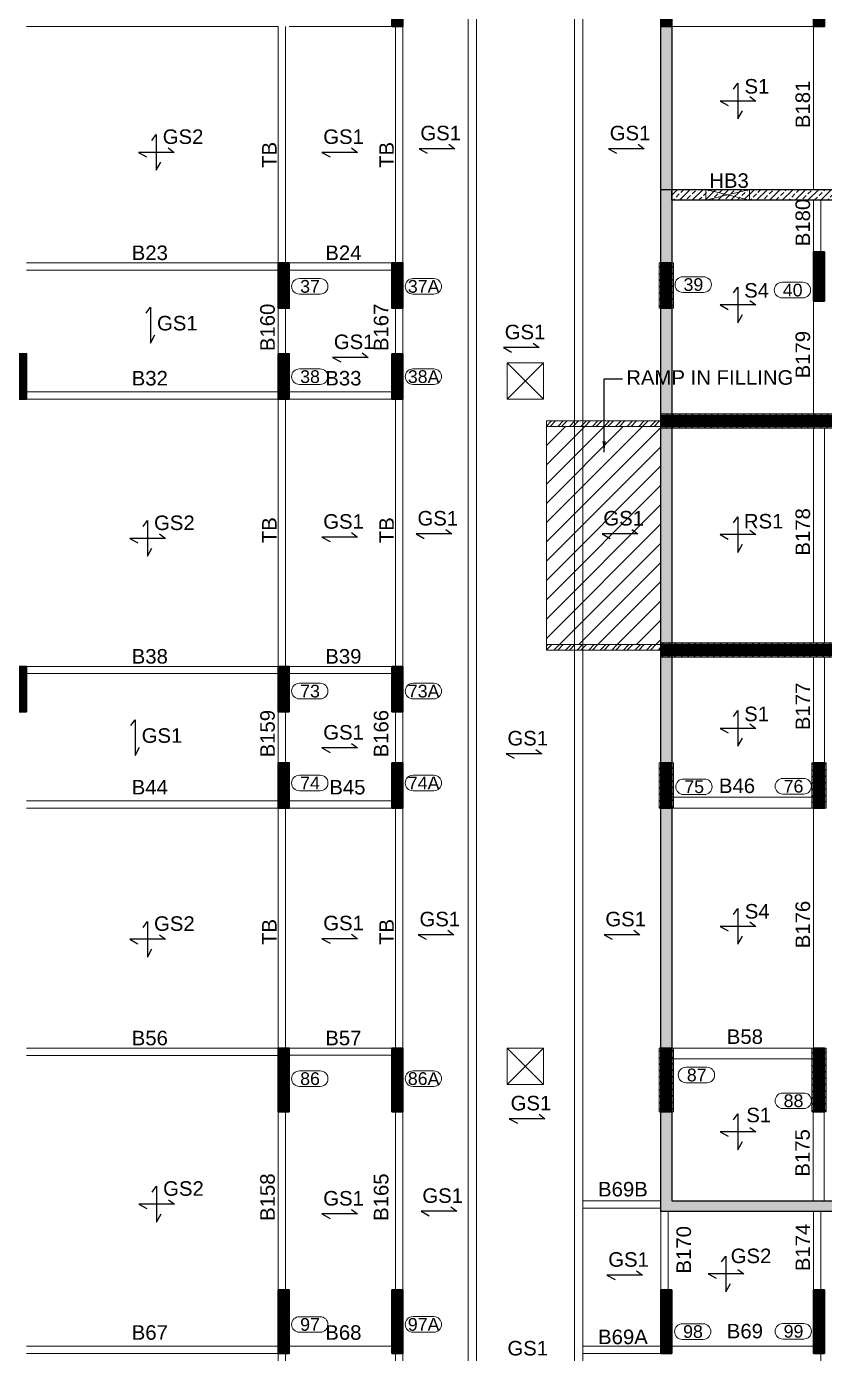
# Model space of a CAD drawing. Header units: millimetres. Extents: x -954 to 225541, y -300291 to -180647.
# Drawn here: x 27715 to 49665, y -239639 to -203139 of the extents above; entities that cross this region are included whole.
import ezdxf
from ezdxf.enums import TextEntityAlignment as Align

# ---------------------------------------------------------------- set-up
doc = ezdxf.new("R2010")
doc.units = ezdxf.units.MM
doc.header["$LTSCALE"] = 100
doc.header["$MEASUREMENT"] = 0
for name, color, linetype, lineweight in [('BEAM', 191, 'Continuous', 20), ('BEAM NO (H)', 121, 'Continuous', 20), ('BEAM NO (V)', 121, 'Continuous', 20), ('COL HATCH', 67, 'Continuous', 25), ('colno', 11, 'Continuous', 15), ('COLUMN', 84, 'Continuous', 30), ('CONCRETE', 7, 'Continuous', 20), ('HATCH', 251, 'Continuous', 9), ('RET WALL', 31, 'Continuous', 30), ('RET WALL HATCH', 57, 'Continuous', 13), ('SLAB MARK', 241, 'Continuous', 25), ('SLAB NO', 52, 'Continuous', 25), ('TEXT', 255, 'Continuous', 25), ('void', 45, 'Continuous', 18)]:
    doc.layers.add(name, color=color, linetype=linetype, lineweight=lineweight)
doc.styles.add('ARIAL', font='arial.ttf')
doc.dimstyles.new('150', dxfattribs={"dimscale": 150, "dimtxt": 2.5, "dimasz": 2, "dimexe": 0.5, "dimexo": 0.5, "dimgap": 0.5, "dimtad": 1, "dimdec": 0, "dimzin": 3, "dimdsep": 46, "dimtxsty": 'ARIAL', "dimcen": 0, "dimdle": 1, "dimclrd": 256, "dimclre": 256, "dimclrt": 7, "dimadec": 0, "dimazin": 0, "dimtfac": 1, "dimtdec": 0, "dimtmove": 0, "dimatfit": 3, "dimfxl": 0, "dimtolj": 1, "dimtzin": 0, "dimlwd": -1, "dimlwe": -1, "dimarcsym": 0})
pattern_1 = [(45, (-325852.978, -599340.706), (-8.83883476, 8.83883476), [])]
pattern_2 = [(45, (-99321.892, -734137.501), (-8.83883476, 8.83883476), [])]
pattern_3 = [(45, (-99321.892, -734138.829), (-8.83883476, 8.83883476), [])]
pattern_4 = [(45, (-156574.624, -1128011.588), (-8.83883476, 8.83883476), [])]
pattern_5 = [(45, (-46170.95, -917447.999), (-8.83883476, 8.83883476), [])]
pattern_6 = [(45, (98282.85, 893795.44), (-88.388348, 88.388348), [])]

# ---------------------------------------------------------------- blocks, each defined once
blk = doc.blocks.new('Z$W@#162E370D')
at = {"layer": 'COL HATCH', "lineweight": 9}
h = blk.add_hatch(dxfattribs=at)
h.set_pattern_fill('ANSI31', color=99, scale=1000, style=0)
h.set_pattern_definition(pattern_6)
h.paths.add_polyline_path([(-36800, 27110), (-36400, 27110), (-36400, 25860), (-36800, 25860)])
h = blk.add_hatch(dxfattribs=at)
h.set_pattern_fill('ANSI31', color=99, scale=1000, style=0)
h.set_pattern_definition(pattern_6)
h.paths.add_polyline_path([(-36750, 22560), (-25050, 22560), (-25050, 22960), (-36750, 22960)])
h = blk.add_hatch(dxfattribs=at)
h.set_pattern_fill('ANSI31', color=99, scale=1000, style=0)
h.set_pattern_definition(pattern_6)
h.paths.add_polyline_path([(-36750, 16260), (-25050, 16260), (-25050, 16660), (-36750, 16660)])
h = blk.add_hatch(dxfattribs=at)
h.set_pattern_fill('ANSI31', color=99, scale=1000, style=0)
h.set_pattern_definition(pattern_6)
h.paths.add_polyline_path([(-36800, 13360), (-36400, 13360), (-36400, 12110), (-36800, 12110)])
h = blk.add_hatch(dxfattribs=at)
h.set_pattern_fill('ANSI31', color=99, scale=1000, style=0)
h.set_pattern_definition(pattern_6)
h.paths.add_polyline_path([(-32600, 13360), (-32200, 13360), (-32200, 12110), (-32600, 12110)])
h = blk.add_hatch(dxfattribs=at)
h.set_pattern_fill('ANSI31', color=99, scale=1000, style=0)
h.set_pattern_definition(pattern_6)
h.paths.add_polyline_path([(-36400, 5510), (-36400, 3760), (-36800, 3760), (-36800, 5510)])
h = blk.add_hatch(dxfattribs=at)
h.set_pattern_fill('ANSI31', color=99, scale=1000, style=0)
h.set_pattern_definition(pattern_6)
h.paths.add_polyline_path([(-32200, 5510), (-32200, 3760), (-32600, 3760), (-32600, 5510)])
at = {"layer": 'COLUMN', "lineweight": 13}
for points in [[(-36800, 27110), (-36400, 27110), (-36400, 25860), (-36800, 25860)], [(-36750, 22560), (-25050, 22560), (-25050, 22960), (-36750, 22960)], [(-36750, 16260), (-25050, 16260), (-25050, 16660), (-36750, 16660)], [(-36800, 13360), (-36400, 13360), (-36400, 12110), (-36800, 12110)], [(-32600, 13360), (-32200, 13360), (-32200, 12110), (-32600, 12110)], [(-36400, 5510), (-36400, 3760), (-36800, 3760), (-36800, 5510)], [(-32200, 5510), (-32200, 3760), (-32600, 3760), (-32600, 5510)]]:
    blk.add_lwpolyline(points, close=True, dxfattribs=at)
blk = doc.blocks.new('Z$W@#2DCD71B0')
at = {"layer": 'RET WALL', "lineweight": 9}
for p, q in [((-3160, 0), (-3160, -75473)), ((-2930, 0), (-2930, -75186.9)), ((-230, 0), (-230, -74593.7)), ((0, 0), (0, -74778.6))]:
    blk.add_line(p, q, dxfattribs=at)

msp = doc.modelspace()

# ---------------------------------------------------------------- hatches: boundary and pattern name
at = {"layer": 'COL HATCH'}
h = msp.add_hatch(dxfattribs=at)
h.set_pattern_fill('ANSI31', color=256, scale=100, style=0)
h.set_pattern_definition(pattern_4)
h.paths.add_polyline_path([(37765.2, -201888.9), (38065.2, -201888.9), (38065.2, -203138.9), (37765.2, -203138.9)])
h = msp.add_hatch(dxfattribs=at)
h.set_pattern_fill('ANSI31', color=256, scale=100, style=0)
h.set_pattern_definition(pattern_5)
h.paths.add_polyline_path([(45165.2, -201888.9), (45465.2, -201888.9), (45465.2, -203138.9), (45165.2, -203138.9)])
h = msp.add_hatch(dxfattribs=at)
h.set_pattern_fill('ANSI31', color=256, scale=100, style=0)
h.set_pattern_definition(pattern_5)
h.paths.add_polyline_path([(49365.2, -201888.9), (49665.2, -201888.9), (49665.2, -203138.9), (49365.2, -203138.9)])
h = msp.add_hatch(dxfattribs=at)
h.set_pattern_fill('ANSI31', color=256, scale=100, style=0)
h.set_pattern_definition(pattern_1)
h.paths.add_polyline_path([(49365.2, -209338.9), (49665.2, -209338.9), (49665.2, -210688.9), (49365.2, -210688.9)])
h = msp.add_hatch(dxfattribs=at)
h.set_pattern_fill('ANSI31', color=256, scale=100, style=0)
h.set_pattern_definition(pattern_2)
h.paths.add_polyline_path([(34640.2, -209638.9), (34940.2, -209638.9), (34940.2, -210888.9), (34640.2, -210888.9)])
h = msp.add_hatch(dxfattribs=at)
h.set_pattern_fill('ANSI31', color=256, scale=100, style=0)
h.set_pattern_definition(pattern_4)
h.paths.add_polyline_path([(37765.2, -209638.9), (38065.2, -209638.9), (38065.2, -210888.9), (37765.2, -210888.9)])
h = msp.add_hatch(dxfattribs=at)
h.set_pattern_fill('ANSI31', color=256, scale=100, style=0)
h.set_pattern_definition(pattern_5)
h.paths.add_polyline_path([(45165.2, -209638.9), (45465.2, -209638.9), (45465.2, -210888.9), (45165.2, -210888.9)])
h = msp.add_hatch(dxfattribs=at)
h.set_pattern_fill('ANSI31', color=256, scale=100, style=0)
h.set_pattern_definition([(45, (-333402.975, -601840.707), (-8.83883476, 8.83883476), [])])
h.paths.add_polyline_path([(27415.2, -213388.9), (27415.2, -212138.9), (27715.2, -212138.9), (27715.2, -213388.9)])
h = msp.add_hatch(dxfattribs=at)
h.set_pattern_fill('ANSI31', color=256, scale=100, style=0)
h.set_pattern_definition(pattern_2)
h.paths.add_polyline_path([(34640.2, -212138.9), (34940.2, -212138.9), (34940.2, -213388.9), (34640.2, -213388.9)])
h = msp.add_hatch(dxfattribs=at)
h.set_pattern_fill('ANSI31', color=256, scale=100, style=0)
h.set_pattern_definition(pattern_4)
h.paths.add_polyline_path([(37765.2, -212138.9), (38065.2, -212138.9), (38065.2, -213388.9), (37765.2, -213388.9)])
h = msp.add_hatch(dxfattribs=at)
h.set_pattern_fill('ANSI31', color=256, scale=100, style=0)
h.set_pattern_definition(pattern_5)
h.paths.add_polyline_path([(45165.2, -214138.9), (45165.2, -213838.9), (56865.2, -213838.9), (56865.2, -214138.9)])
h = msp.add_hatch(dxfattribs=at)
h.set_pattern_fill('ANSI31', color=256, scale=100, style=0)
h.set_pattern_definition(pattern_5)
h.paths.add_polyline_path([(45165.2, -220438.9), (45165.2, -220138.9), (56865.2, -220138.9), (56865.2, -220438.9)])
h = msp.add_hatch(dxfattribs=at)
h.set_pattern_fill('ANSI31', color=256, scale=100, style=0)
h.set_pattern_definition([(45, (-333402.975, -610440.704), (-8.83883476, 8.83883476), [])])
h.paths.add_polyline_path([(27415.2, -221988.9), (27415.2, -220738.9), (27715.2, -220738.9), (27715.2, -221988.9)])
h = msp.add_hatch(dxfattribs=at)
h.set_pattern_fill('ANSI31', color=256, scale=100, style=0)
h.set_pattern_definition(pattern_2)
h.paths.add_polyline_path([(34640.2, -220738.9), (34940.2, -220738.9), (34940.2, -221988.9), (34640.2, -221988.9)])
h = msp.add_hatch(dxfattribs=at)
h.set_pattern_fill('ANSI31', color=256, scale=100, style=0)
h.set_pattern_definition(pattern_4)
h.paths.add_polyline_path([(37765.2, -220738.9), (38065.2, -220738.9), (38065.2, -221988.9), (37765.2, -221988.9)])
h = msp.add_hatch(dxfattribs=at)
h.set_pattern_fill('ANSI31', color=256, scale=100, style=0)
h.set_pattern_definition(pattern_2)
h.paths.add_polyline_path([(34640.2, -223388.9), (34940.2, -223388.9), (34940.2, -224638.9), (34640.2, -224638.9)])
h = msp.add_hatch(dxfattribs=at)
h.set_pattern_fill('ANSI31', color=256, scale=100, style=0)
h.set_pattern_definition(pattern_4)
h.paths.add_polyline_path([(37765.2, -223388.9), (38065.2, -223388.9), (38065.2, -224638.9), (37765.2, -224638.9)])
h = msp.add_hatch(dxfattribs=at)
h.set_pattern_fill('ANSI31', color=256, scale=100, style=0)
h.set_pattern_definition(pattern_5)
h.paths.add_polyline_path([(45165.2, -223388.9), (45465.2, -223388.9), (45465.2, -224638.9), (45165.2, -224638.9)])
h = msp.add_hatch(dxfattribs=at)
h.set_pattern_fill('ANSI31', color=256, scale=100, style=0)
h.set_pattern_definition(pattern_5)
h.paths.add_polyline_path([(49365.2, -223388.9), (49665.2, -223388.9), (49665.2, -224638.9), (49365.2, -224638.9)])
h = msp.add_hatch(dxfattribs=at)
h.set_pattern_fill('ANSI31', color=256, scale=100, style=0)
h.set_pattern_definition(pattern_3)
h.paths.add_polyline_path([(34640.2, -231238.9), (34940.2, -231238.9), (34940.2, -232988.9), (34640.2, -232988.9)])
h = msp.add_hatch(dxfattribs=at)
h.set_pattern_fill('ANSI31', color=256, scale=100, style=0)
h.set_pattern_definition(pattern_4)
h.paths.add_polyline_path([(37765.2, -231238.9), (38065.2, -231238.9), (38065.2, -232988.9), (37765.2, -232988.9)])
h = msp.add_hatch(dxfattribs=at)
h.set_pattern_fill('ANSI31', color=256, scale=100, style=0)
h.set_pattern_definition(pattern_5)
h.paths.add_polyline_path([(45165.2, -231238.9), (45465.2, -231238.9), (45465.2, -232988.9), (45165.2, -232988.9)])
h = msp.add_hatch(dxfattribs=at)
h.set_pattern_fill('ANSI31', color=256, scale=100, style=0)
h.set_pattern_definition(pattern_5)
h.paths.add_polyline_path([(49365.2, -231238.9), (49665.2, -231238.9), (49665.2, -232988.9), (49365.2, -232988.9)])
h = msp.add_hatch(dxfattribs=at)
h.set_pattern_fill('ANSI31', color=256, scale=100, style=0)
h.set_pattern_definition(pattern_3)
h.paths.add_polyline_path([(34640.2, -237888.9), (34940.2, -237888.9), (34940.2, -239638.9), (34640.2, -239638.9)])
h = msp.add_hatch(dxfattribs=at)
h.set_pattern_fill('ANSI31', color=256, scale=100, style=0)
h.set_pattern_definition(pattern_4)
h.paths.add_polyline_path([(37765.2, -237888.9), (38065.2, -237888.9), (38065.2, -239638.9), (37765.2, -239638.9)])
h = msp.add_hatch(dxfattribs=at)
h.set_pattern_fill('ANSI31', color=256, scale=100, style=0)
h.set_pattern_definition(pattern_1)
h.paths.add_polyline_path([(45465.2, -239638.9), (45465.2, -237888.9), (45165.2, -237888.9), (45165.2, -239638.9)])
h = msp.add_hatch(dxfattribs=at)
h.set_pattern_fill('ANSI31', color=256, scale=100, style=0)
h.set_pattern_definition(pattern_1)
h.paths.add_polyline_path([(49665.2, -239638.9), (49665.2, -237888.9), (49365.2, -237888.9), (49365.2, -239638.9)])
at = {"layer": 'HATCH'}
h = msp.add_hatch(dxfattribs=at)
h.set_pattern_fill('ANSI32', color=256, scale=600, style=0)
h.paths.add_polyline_path([(45165.2, -220288.9), (45165.2, -220138.9), (43020.2, -220138.9), (43020.2, -220288.9)])
h.paths.add_polyline_path([(43020.2, -214138.9), (43020.2, -213988.9), (45165.2, -213988.9), (45165.2, -214138.9)])
h.paths.add_polyline_path([(42015.2, -220138.9), (42015.2, -220288.9), (42790.2, -220288.9), (42790.2, -220138.9)])
h.paths.add_polyline_path([(42015.2, -213988.9), (42015.2, -214138.9), (42790.2, -214138.9), (42790.2, -213988.9)])
h.paths.add_polyline_path([(43020.2, -220288.9), (43020.2, -220138.9), (42790.2, -220138.9), (42790.2, -220288.9)])
h.paths.add_polyline_path([(43020.2, -214138.9), (43020.2, -213988.9), (42790.2, -213988.9), (42790.2, -214138.9)])
h = msp.add_hatch(dxfattribs=at)
h.set_pattern_fill('ANSI31', color=256, scale=3000)
h.paths.add_polyline_path([(42015.2, -214138.9), (45165.2, -214138.9), (45165.2, -220138.9), (42015.2, -220138.9)])
at = {"layer": 'RET WALL HATCH'}
h = msp.add_hatch(dxfattribs=at)
h.set_pattern_fill('ANSI33', color=256, scale=1000, style=0)
h.set_pattern_definition([(45, (360396, 1349499.23), (-176.776695, 176.776695), []), (45, (360572.77, 1349499.23), (-176.776695, 176.776695), [125, -62.5])])
h.paths.add_polyline_path([(45465.2, -235437.9), (81565.2, -235437.9), (81565.2, -230588.9), (83765.2, -230588.9), (83765.2, -198838.9), (45465.2, -198838.9)], flags=16)
h.paths.add_polyline_path([(81865.2, -230888.9), (81865.2, -235737.9), (45165.2, -235737.9), (45165.2, -198538.9), (84065.2, -198538.9), (84065.2, -230888.9)])
h = msp.add_hatch(dxfattribs=at)
h.set_pattern_fill('ANSI33', color=256, scale=1000, style=0)
h.set_pattern_definition([(45, (180198, 657046.5), (-176.776695, 176.776695), []), (45, (180374.77, 657046.5), (-176.776695, 176.776695), [125, -62.5])])
h.paths.add_polyline_path([(53735.2, -198838.9), (54035.2, -198838.9), (54035.2, -207918.9), (45465.2, -207918.9), (45465.2, -207618.9), (53735.2, -207618.9)])

# ---------------------------------------------------------------- linework, layer by layer
at = {"layer": 'BEAM'}
for p, q in [((34640.2, -203138.9), (27715.2, -203138.9)), ((34640.2, -209638.9), (34640.2, -203138.9)), ((34840.2, -209638.9), (34840.2, -203138.9)), ((37765.2, -203138.9), (34940.2, -203138.9)), ((37865.2, -209638.9), (37865.2, -203138.9)), ((38065.2, -209638.9), (38065.2, -203138.9)), ((49365.2, -203138.9), (45465.2, -203138.9)), ((49365.2, -203138.9), (49365.2, -207618.9)), ((49365.2, -209338.9), (49365.2, -207918.9)), ((49565.2, -209338.9), (49565.2, -207918.9)), ((27715.2, -209638.9), (34640.2, -209638.9)), ((27715.2, -209838.9), (34640.2, -209838.9)), ((34940.2, -209638.9), (37765.2, -209638.9)), ((34940.2, -209838.9), (37765.2, -209838.9)), ((34640.2, -210888.9), (34640.2, -212138.9)), ((34840.2, -210888.9), (34840.2, -212138.9)), ((37865.2, -210888.9), (37865.2, -212138.9)), ((38065.2, -210888.9), (38065.2, -212138.9)), ((49365.2, -210688.9), (49365.2, -213838.9)), ((34640.2, -213188.9), (27715.2, -213188.9)), ((34640.2, -213388.9), (27715.2, -213388.9)), ((34640.2, -220738.9), (34640.2, -213388.9)), ((34840.2, -220738.9), (34840.2, -213388.9)), ((37765.2, -213188.9), (34940.2, -213188.9)), ((37765.2, -213388.9), (34940.2, -213388.9)), ((37865.2, -220738.9), (37865.2, -213388.9)), ((38065.2, -220738.9), (38065.2, -213388.9)), ((49365.2, -220088.9), (49365.2, -214188.9)), ((49665.2, -220088.9), (49665.2, -214188.9)), ((27715.2, -220738.9), (34640.2, -220738.9)), ((34940.2, -220738.9), (37765.2, -220738.9)), ((49365.2, -223388.9), (49365.2, -220488.9)), ((49665.2, -223388.9), (49665.2, -220488.9)), ((27715.2, -220938.9), (34640.2, -220938.9)), ((34940.2, -220938.9), (37765.2, -220938.9)), ((34640.2, -221988.9), (34640.2, -223388.9)), ((34840.2, -221988.9), (34840.2, -223388.9)), ((37865.2, -221988.9), (37865.2, -223388.9)), ((38065.2, -221988.9), (38065.2, -223388.9)), ((34640.2, -224438.9), (27715.2, -224438.9)), ((37765.2, -224438.9), (34940.2, -224438.9)), ((49365.2, -224338.9), (45465.2, -224338.9)), ((34640.2, -224638.9), (27715.2, -224638.9)), ((34640.2, -231238.9), (34640.2, -224638.9)), ((34840.2, -231238.9), (34840.2, -224638.9)), ((38065.2, -224638.9), (34940.2, -224638.9)), ((37865.2, -231238.9), (37865.2, -224638.9)), ((38065.2, -231238.9), (38065.2, -224638.9)), ((49365.2, -224638.9), (45465.2, -224638.9)), ((49365.2, -224638.9), (49365.2, -231238.9)), ((27715.2, -231238.9), (34640.2, -231238.9)), ((34940.2, -231237.6), (37765.2, -231238.9)), ((45465.2, -231238.9), (49365.2, -231238.9)), ((27715.2, -231438.9), (34640.2, -231438.9)), ((34940.1, -231437.6), (37765.2, -231438)), ((45465.2, -231538.9), (49365.2, -231538.9)), ((34640.2, -232988.9), (34640.2, -237888.9)), ((34840.2, -232988.9), (34840.2, -237888.9)), ((37865.2, -232988.9), (37865.2, -237888.9)), ((38065.2, -232988.9), (38065.2, -237888.9)), ((49357.1, -232988.9), (49357.1, -235437.9)), ((49657.1, -232988.9), (49657.1, -235437.9)), ((45165.2, -235438.9), (43020.2, -235438.9)), ((45165.2, -235638.9), (43020.2, -235638.9)), ((45165.2, -237888.9), (45165.2, -235737.9)), ((45365.2, -237888.9), (45365.2, -235737.9)), ((49365.2, -237888.9), (49365.2, -235737.9)), ((49565.2, -237888.9), (49565.2, -235737.9)), ((34640.1, -239437.6), (27715.1, -239438.9)), ((37765.2, -239438.9), (34940.2, -239438.9)), ((45165.2, -239438.9), (43020.2, -239438.9)), ((49365.2, -239438.9), (45465.2, -239438.9)), ((34640.2, -239637.6), (27715.2, -239638.9)), ((34640.2, -246238.9), (34640.2, -239638.9)), ((34840.2, -246238.9), (34840.2, -239638.9)), ((37865.2, -246238.9), (37865.2, -239638.9)), ((38065.2, -246238.9), (38065.2, -239638.9)), ((45165.2, -239638.9), (43020.2, -239638.9)), ((49565.2, -239638.8), (49570.5, -248558.9))]:
    msp.add_line(p, q, dxfattribs=at)
msp.add_lwpolyline([(2515.2, -239015.6, 0.4146702), (34640.2, -271090.5, 0.0410936), (39885.2, -270650.5)], format="xyb", dxfattribs=at)
at = {"layer": 'colno'}
for points, elevation in [([(35221.2, -210499.6, -1), (35221.2, -210072.2), (35793.8, -210072.2, -1), (35793.8, -210499.6)], -1455.5), ([(38346.2, -210499.6, -1), (38346.2, -210072.2), (38918.8, -210072.2, -1), (38918.8, -210499.6)], -1455.5), ([(45767.4, -210450.4, -1), (45767.4, -210023), (46339.9, -210023, -1), (46339.9, -210450.4)], -1455.5), ([(48498.2, -210601.9, -1), (48498.2, -210174.5), (49070.8, -210174.5, -1), (49070.8, -210601.9)], -1455.5), ([(35221.2, -212982.9, -1), (35221.2, -212555.5), (35793.8, -212555.5, -1), (35793.8, -212982.9)], -1455.5), ([(38346.2, -212982.9, -1), (38346.2, -212555.5), (38918.8, -212555.5, -1), (38918.8, -212982.9)], -1455.5), ([(35221.3, -221632.2, -1), (35221.3, -221204.8), (35793.8, -221204.8, -1), (35793.8, -221632.2)], -1455.5), ([(38346.3, -221632.2, -1), (38346.3, -221204.8), (38918.8, -221204.8, -1), (38918.8, -221632.2)], -1455.5), ([(35221.3, -224160.9, -1), (35221.3, -223733.5), (35793.8, -223733.5, -1), (35793.8, -224160.9)], -1455.5), ([(38346.3, -224160.9, -1), (38346.3, -223733.5), (38918.8, -223733.5, -1), (38918.8, -224160.9)], -1455.5), ([(45787.9, -224264.6, -1), (45787.9, -223837.2), (46360.4, -223837.2, -1), (46360.4, -224264.6)], 9799.4), ([(48521.1, -224250.6, -1), (48521.1, -223823.2), (49093.7, -223823.2, -1), (49093.7, -224250.6)], -1455.5), ([(45858.4, -232193.5, -1), (45858.4, -231766.1), (46430.9, -231766.1, -1), (46430.9, -232193.5)], -1455.5), ([(35221.3, -232293.6, -1), (35221.3, -231866.2), (35793.8, -231866.2, -1), (35793.8, -232293.6)], -1455.5), ([(38346.3, -232292.3, -1), (38346.3, -231864.9), (38918.8, -231864.9, -1), (38918.8, -232292.3)], -1455.5), ([(48521.1, -232901.9, -1), (48521.1, -232474.5), (49093.7, -232474.5, -1), (49093.7, -232901.9)], -1455.5), ([(35221.2, -239054.8, -1), (35221.2, -238627.4), (35793.8, -238627.4, -1), (35793.8, -239054.8)], -1455.5), ([(38346.2, -239053.5, -1), (38346.2, -238626.1), (38918.8, -238626.1, -1), (38918.8, -239053.5)], -1455.5), ([(38346.2, -239053.5, -1), (38346.2, -238626.1), (38918.8, -238626.1, -1), (38918.8, -239053.5)], -1455.5), ([(45755.2, -239251, -1), (45755.2, -238823.6), (46327.7, -238823.6, -1), (46327.7, -239251)], -1844.6), ([(48521.1, -239243.9, -1), (48521.1, -238816.5), (49093.7, -238816.5, -1), (49093.7, -239243.9)], -1455.5)]:
    msp.add_lwpolyline(points, format="xyb", close=True, dxfattribs=dict(at, elevation=elevation))
at = {"layer": 'COLUMN'}
for points in [[(37765.2, -201888.9), (38065.2, -201888.9), (38065.2, -203138.9), (37765.2, -203138.9)], [(45165.2, -201888.9), (45465.2, -201888.9), (45465.2, -203138.9), (45165.2, -203138.9)], [(49365.2, -201888.9), (49665.2, -201888.9), (49665.2, -203138.9), (49365.2, -203138.9)], [(49365.2, -209338.9), (49665.2, -209338.9), (49665.2, -210688.9), (49365.2, -210688.9)], [(34640.2, -209638.9), (34940.2, -209638.9), (34940.2, -210888.9), (34640.2, -210888.9)], [(37765.2, -209638.9), (38065.2, -209638.9), (38065.2, -210888.9), (37765.2, -210888.9)], [(45165.2, -209638.9), (45465.2, -209638.9), (45465.2, -210888.9), (45165.2, -210888.9)], [(27415.2, -213388.9), (27415.2, -212138.9), (27715.2, -212138.9), (27715.2, -213388.9)], [(34640.2, -212138.9), (34940.2, -212138.9), (34940.2, -213388.9), (34640.2, -213388.9)], [(37765.2, -212138.9), (38065.2, -212138.9), (38065.2, -213388.9), (37765.2, -213388.9)], [(45165.2, -214138.9), (45165.2, -213838.9), (56865.2, -213838.9), (56865.2, -214138.9)], [(45165.2, -220438.9), (45165.2, -220138.9), (56865.2, -220138.9), (56865.2, -220438.9)], [(27415.2, -221988.9), (27415.2, -220738.9), (27715.2, -220738.9), (27715.2, -221988.9)], [(34640.2, -220738.9), (34940.2, -220738.9), (34940.2, -221988.9), (34640.2, -221988.9)], [(37765.2, -220738.9), (38065.2, -220738.9), (38065.2, -221988.9), (37765.2, -221988.9)], [(34640.2, -223388.9), (34940.2, -223388.9), (34940.2, -224638.9), (34640.2, -224638.9)], [(37765.2, -223388.9), (38065.2, -223388.9), (38065.2, -224638.9), (37765.2, -224638.9)], [(45165.2, -223388.9), (45465.2, -223388.9), (45465.2, -224638.9), (45165.2, -224638.9)], [(49365.2, -223388.9), (49665.2, -223388.9), (49665.2, -224638.9), (49365.2, -224638.9)], [(34640.2, -231238.9), (34940.2, -231238.9), (34940.2, -232988.9), (34640.2, -232988.9)], [(37765.2, -231238.9), (38065.2, -231238.9), (38065.2, -232988.9), (37765.2, -232988.9)], [(45165.2, -231238.9), (45465.2, -231238.9), (45465.2, -232988.9), (45165.2, -232988.9)], [(49365.2, -231238.9), (49665.2, -231238.9), (49665.2, -232988.9), (49365.2, -232988.9)], [(34640.2, -237888.9), (34940.2, -237888.9), (34940.2, -239638.9), (34640.2, -239638.9)], [(37765.2, -237888.9), (38065.2, -237888.9), (38065.2, -239638.9), (37765.2, -239638.9)], [(45465.2, -239638.9), (45465.2, -237888.9), (45165.2, -237888.9), (45165.2, -239638.9)], [(49665.2, -239638.9), (49665.2, -237888.9), (49365.2, -237888.9), (49365.2, -239638.9)]]:
    msp.add_lwpolyline(points, close=True, dxfattribs=at)
at = {"layer": 'HATCH'}
for points in [[(42015.2, -214138.9), (45165.2, -214138.9), (45165.2, -213988.9), (42015.2, -213988.9)], [(42015.2, -214138.9), (45165.2, -214138.9), (45165.2, -220138.9), (42015.2, -220138.9)], [(42015.2, -220138.9), (45165.2, -220138.9), (45165.2, -220288.9), (42015.2, -220288.9)]]:
    msp.add_lwpolyline(points, close=True, dxfattribs=at)
at = {"layer": 'RET WALL', "lineweight": 25}
msp.add_line((45165.2, -207618.9), (45465.2, -207618.9), dxfattribs=at)
for points in [[(81865.2, -230888.9), (81865.2, -235737.9), (45165.2, -235737.9), (45165.2, -198538.9), (84065.2, -198538.9), (84065.2, -230888.9)], [(45465.2, -235437.9), (81565.2, -235437.9), (81565.2, -230588.9), (83765.2, -230588.9), (83765.2, -198838.9), (45465.2, -198838.9)], [(53735.2, -198838.9), (54035.2, -198838.9), (54035.2, -207918.9), (45465.2, -207918.9), (45465.2, -207618.9), (53735.2, -207618.9)]]:
    msp.add_lwpolyline(points, close=True, dxfattribs=at)
at = {"layer": 'SLAB MARK'}
for points in [[(47163.7, -204861.5), (47286.5, -204697.9), (47286.5, -205679.5), (47409.3, -205454.6)], [(47613.7, -205065.9), (47777.3, -205188.7), (46795.7, -205188.7), (47020.6, -205311.5)], [(31159.8, -206272.2), (31282.6, -206108.6), (31282.6, -207090.2), (31405.4, -206865.2)], [(31609.8, -206476.6), (31773.4, -206599.4), (30791.8, -206599.4), (31016.8, -206722.2)], [(36657.8, -206476.6), (36821.4, -206599.4), (35839.8, -206599.4), (36064.8, -206722.2)], [(39329.8, -206376.6), (39493.4, -206499.4), (38511.8, -206499.4), (38736.8, -206622.2)], [(44538.8, -206376.6), (44702.4, -206499.4), (43720.8, -206499.4), (43945.8, -206622.2)], [(47163.7, -210467.9), (47286.5, -210304.3), (47286.5, -211285.9), (47409.3, -211060.9)], [(31002.8, -211026.2), (31125.6, -210862.6), (31125.6, -211844.2), (31248.4, -211619.2)], [(47613.7, -210672.3), (47777.3, -210795.1), (46795.7, -210795.1), (47020.6, -210917.9)], [(41650.3, -211849.3), (41813.9, -211972.1), (40832.3, -211972.1), (41057.2, -212094.9)], [(30920.8, -216893.2), (31043.6, -216729.6), (31043.6, -217711.2), (31166.4, -217486.2)], [(47163.7, -216786.6), (47286.5, -216623), (47286.5, -217604.6), (47409.3, -217379.7)], [(31370.8, -217097.6), (31534.4, -217220.4), (30552.8, -217220.4), (30777.8, -217343.2)], [(36657.8, -217060.6), (36821.4, -217183.4), (35839.8, -217183.4), (36064.8, -217306.2)], [(39250.8, -216972.6), (39414.4, -217095.4), (38432.8, -217095.4), (38657.8, -217218.2)], [(44363.8, -216972.6), (44527.4, -217095.4), (43545.8, -217095.4), (43770.8, -217218.2)], [(47613.7, -216991), (47777.3, -217113.8), (46795.7, -217113.8), (47020.6, -217236.6)], [(30580.4, -222369.3), (30703.2, -222205.7), (30703.2, -223187.3), (30826, -222962.4)], [(47163.7, -222119.4), (47286.5, -221955.8), (47286.5, -222937.3), (47409.3, -222712.4)], [(47613.7, -222323.7), (47777.3, -222446.5), (46795.7, -222446.5), (47020.6, -222569.4)], [(36657.8, -222860.6), (36821.4, -222983.4), (35839.8, -222983.4), (36064.8, -223106.2)], [(41724.7, -223022.3), (41888.3, -223145.1), (40906.7, -223145.1), (41131.7, -223267.9)], [(30920.8, -227918.2), (31043.6, -227754.6), (31043.6, -228736.2), (31166.4, -228511.2)], [(47163.7, -227563.5), (47286.5, -227399.9), (47286.5, -228381.5), (47409.3, -228156.5)], [(31370.8, -228122.6), (31534.4, -228245.4), (30552.8, -228245.4), (30777.8, -228368.2)], [(36657.8, -228107.6), (36821.4, -228230.4), (35839.8, -228230.4), (36064.8, -228353.2)], [(39305.8, -227997.6), (39469.4, -228120.4), (38487.8, -228120.4), (38712.8, -228243.2)], [(44418.8, -227997.6), (44582.4, -228120.4), (43600.8, -228120.4), (43825.8, -228243.2)], [(47613.7, -227767.9), (47777.3, -227890.7), (46795.7, -227890.7), (47020.6, -228013.5)], [(41812.9, -233060.3), (41976.5, -233183.1), (40994.9, -233183.1), (41219.8, -233305.9)], [(47163.7, -233215.4), (47286.5, -233051.8), (47286.5, -234033.4), (47409.3, -233808.4)], [(47613.7, -233419.8), (47777.3, -233542.6), (46795.7, -233542.6), (47020.6, -233665.4)], [(31170.8, -235205.2), (31293.6, -235041.6), (31293.6, -236023.2), (31416.4, -235798.2)], [(31620.8, -235409.6), (31784.4, -235532.4), (30802.8, -235532.4), (31027.8, -235655.2)], [(36657.8, -235678.6), (36821.4, -235801.4), (35839.8, -235801.4), (36064.8, -235924.2)], [(39384.8, -235604.6), (39548.4, -235727.4), (38566.8, -235727.4), (38791.8, -235850.2)], [(46831.8, -237122.2), (46954.6, -236958.6), (46954.6, -237940.2), (47077.4, -237715.3)], [(44497.8, -237361.8), (44661.4, -237484.6), (43679.8, -237484.6), (43904.8, -237607.4)], [(47281.8, -237326.6), (47445.4, -237449.4), (46463.8, -237449.4), (46688.7, -237572.2)]]:
    msp.add_lwpolyline(points, dxfattribs=at)
at = {"layer": 'SLAB MARK', "elevation": 0}
msp.add_lwpolyline([(36950.2, -212118.9), (37113.8, -212241.8), (36132.2, -212241.8), (36357.1, -212364.6)], dxfattribs=at)
at = {"layer": 'void', "ltscale": 1000}
for p, q in [((46405.2, -207918.9), (47605.2, -207618.9)), ((47605.2, -207918.9), (46405.2, -207618.9))]:
    msp.add_line(p, q, dxfattribs=at)
at = {"layer": 'void'}
for p, q in [((40940.2, -212388.9), (41940.2, -213388.9)), ((40940.2, -213388.9), (41940.2, -212388.9))]:
    msp.add_line(p, q, dxfattribs=at)
for points in [[(46405.2, -207618.9), (47605.2, -207618.9), (47605.2, -207918.9), (46405.2, -207918.9)], [(40940.2, -212388.9), (41940.2, -212388.9), (41940.2, -213388.9), (40940.2, -213388.9)], [(40940.2, -231238.9), (41940.2, -231238.9), (41940.2, -232238.9), (40940.2, -232238.9)]]:
    msp.add_lwpolyline(points, close=True, dxfattribs=at)
for points in [[(40940.2, -232238.9), (41940.2, -231238.9)], [(40940.2, -231238.9), (41940.2, -232238.9)]]:
    msp.add_lwpolyline(points, dxfattribs=at)

# ---------------------------------------------------------------- block references
at = {"layer": 'COLUMN'}
msp.add_blockref('Z$W@#162E370D', (81915.2, -236748.9), dxfattribs=at)
at = {"layer": 'CONCRETE'}
msp.add_blockref('Z$W@#2DCD71B0', (43020.2, -195177.5), dxfattribs=at)

# ---------------------------------------------------------------- texts
at = {"layer": 'BEAM NO (H)', "color": 1, "style": 'ARIAL'}
msp.add_text('HB3', height=400, dxfattribs=at).set_placement((47040.5, -207376.2, 0), align=Align.MIDDLE_CENTER)
at = {"layer": 'BEAM NO (H)', "style": 'ARIAL'}
for s, p in [('B23', (31106.3, -209362.4, 0)), ('B24', (36431.3, -209362.4, 0)), ('B32', (31106.3, -212812.4, 0)), ('B33', (36431.3, -212812.4, 0)), ('B38', (31106.3, -220462.4, 0)), ('B39', (36431.3, -220462.4, 0)), ('B44', (31106.3, -224062.4, 0)), ('B45', (36542.3, -224062.4, 0)), ('B46', (47259.4, -224024.3, 0)), ('B56', (31106.3, -230962.4, 0)), ('B57', (36431.3, -230961.3, 0)), ('B58', (47476.4, -230924.3, 0)), ('B69B', (44121.4, -235119.3, 0)), ('B67', (31106.3, -239061.7, 0)), ('B68', (36431.3, -239062.4, 0)), ('B69A', (44121.4, -239182.3, 0)), ('B69', (47476.4, -239024.3, 0))]:
    msp.add_text(s, height=400, dxfattribs=at).set_placement(p, align=Align.MIDDLE_CENTER)
at = {"layer": 'BEAM NO (V)', "style": 'ARIAL'}
for s, p in [('B181', (49068.8, -205279.5, 0)), ('TB', (34393.3, -206669.2, 0)), ('TB', (37618.3, -206669.2, 0)), ('B180', (49068.8, -208529.5, 0)), ('B160', (34343.8, -211414.5, 0)), ('B167', (37468.8, -211414.5, 0)), ('B179', (49068.8, -212164.5, 0)), ('B178', (49068.8, -217039.5, 0)), ('TB', (34393.3, -216992.7, 0)), ('TB', (37618.3, -216992.7, 0)), ('B177', (49068.8, -221839.5, 0)), ('B159', (34343.8, -222589.5, 0)), ('B166', (37468.8, -222589.5, 0)), ('B176', (49068.8, -227839.5, 0)), ('TB', (34393.3, -228044, 0)), ('TB', (37618.3, -228044, 0)), ('B175', (49060.8, -234121.2, 0)), ('B158', (34343.8, -235339.5, 0)), ('B165', (37468.8, -235339.5, 0)), ('B174', (49068.8, -236721.2, 0)), ('B170', (45794, -236787, 0))]:
    msp.add_text(s, height=400, rotation=90, dxfattribs=at).set_placement(p, align=Align.MIDDLE_CENTER)
at = {"layer": 'colno', "style": 'ARIAL'}
for s, p in [('37', (35513.8, -210285.4, -11644)), ('37A', (38638.8, -210285.4, -11644)), ('39', (46059.9, -210236.2, -11644)), ('40', (48790.7, -210387.7, -11644)), ('38', (35513.8, -212768.7, -11644)), ('38A', (38638.8, -212768.7, -11644)), ('73', (35513.8, -221418, -11644)), ('73A', (38638.8, -221418, -11644)), ('74', (35513.8, -223946.7, -11644)), ('74A', (38638.8, -223946.7, -11644)), ('75', (46080.4, -224050.4, -389.1)), ('76', (48813.6, -224036.4, -11644)), ('86', (35513.8, -232079.4, -11644)), ('86A', (38638.8, -232078.1, -11644)), ('87', (46150.9, -231979.3, -11644)), ('88', (48813.6, -232687.7, -11644)), ('97', (35513.8, -238840.6, -11644)), ('97A', (38638.8, -238839.3, -11644)), ('98', (46047.7, -239036.8, -12033.1)), ('99', (48813.6, -239029.7, -11644))]:
    msp.add_text(s, height=350, dxfattribs=at).set_placement(p, align=Align.MIDDLE_CENTER)
at = {"layer": 'SLAB NO', "style": 'ARIAL'}
for s, p in [('S1', (47464.3, -204982.7, 0)), ('GS2', (31461.9, -206368.6, 0)), ('GS1', (35876.9, -206368.6, 0)), ('GS1', (38548.9, -206268.6, 0)), ('GS1', (43757.9, -206268.6, 0)), ('S4', (47457.5, -210595.9, 0)), ('GS1', (31304.9, -211498.6, 0)), ('GS1', (36169.3, -212011, 0)), ('GS1', (40869.4, -211741.3, 0)), ('GS2', (31222.9, -216989.6, 0)), ('GS1', (35876.9, -216952.6, 0)), ('GS1', (38469.9, -216864.6, 0)), ('GS1', (43582.9, -216864.6, 0)), ('RS1', (47448.8, -216946.3, 0)), ('S1', (47457.5, -222247.4, 0)), ('GS1', (30882.5, -222841.8, 0)), ('GS1', (35876.9, -222752.6, 0)), ('GS1', (40943.8, -222914.3, 0)), ('S4', (47473.2, -227676.1, 0)), ('GS2', (31222.9, -228014.6, 0)), ('GS1', (35876.9, -227999.6, 0)), ('GS1', (38524.9, -227889.6, 0)), ('GS1', (43637.9, -227889.6, 0)), ('GS1', (41032, -232952.4, 0)), ('S1', (47514.7, -233279.6, 0)), ('GS2', (31472.9, -235301.6, 0)), ('GS1', (35876.9, -235570.6, 0)), ('GS1', (38603.9, -235496.6, 0)), ('GS1', (43716.9, -237253.8, 0)), ('GS2', (47085.9, -237154.7, 0)), ('GS1', (40943.5, -239694.2, 0))]:
    msp.add_text(s, height=400, dxfattribs=at).set_placement(p)
at = {"layer": 'TEXT', "style": 'ARIAL'}
msp.add_text('RAMP IN FILLING ', height=400, dxfattribs=at).set_placement((44213.5, -212992.2))

# ---------------------------------------------------------------- leaders
at = {"layer": 'TEXT'}
msp.add_leader([(43604.3, -214844.3), (43604.3, -212825.9), (44105.3, -212825.9)], dimstyle='150', override={"dimgap": 0.5, "dimtad": 0, "dimarcsym": 1}, dxfattribs=at)

doc.saveas('drawing.dxf')
